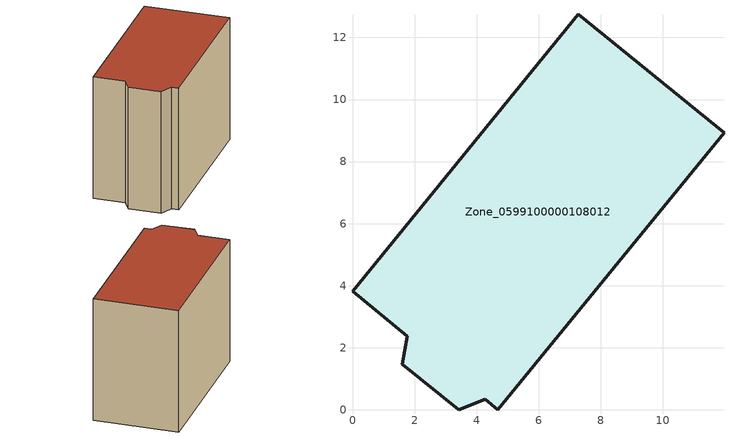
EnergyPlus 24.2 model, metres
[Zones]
Zone_0599100000108012
 floor ground (C_G): 7.28,12.75 11.97,8.93 4.69,0.01 4.28,0.34 3.42,0 1.61,1.47 1.77,2.38 0,3.82 z0
 wall outside (C_F): 1.77,2.38 1.61,1.47 3.42,0 4.28,0.34 4.69,0.01 11.97,8.93 7.28,12.75 0,3.82 1.77,2.38 z0:9.07
 roof outside (C_R): 7.28,12.75 0,3.82 1.77,2.38 1.61,1.47 3.42,0 4.28,0.34 4.69,0.01 11.97,8.93 z9.07
[BUILDING]
Pand.0599100000108012: North Axis=0; Terrain=City; Loads Convergence Tolerance Value=0.04; Temperature Convergence Tolerance Value=0.4; Solar Distribution=FullExterior; Maximum Number of Warmup Days=25; Minimum Number of Warmup Days=1
[Site:Location]
Rotterdam.The.Hague.AP_ZH_NLD Design_Conditions: Latitude=51.96; Longitude=4.45; Time Zone=1; Elevation=-4.5
[SITE:GROUNDTEMPERATURE:BUILDINGSURFACE]
18, 18, 18, 18, 18, 18, 18, 18, 18, 18, 18, 18
[MATERIAL] Thermal Absorptance=0.9; Solar Absorptance=0.7; Visible Absorptance=0.7
Name | Roughness | Thickness | Conductivity | Density | Specific Heat
G.TI.1946 | MediumSmooth | 0.15 | 1 | 540 | 1210
F.TI.1946 | Rough | 0.3 | 0.857143 | 1920 | 840
R.TI.1946 | MediumRough | 0.2 | 0.1 | 1500 | 1000
[CONSTRUCTION]
C_G: G.TI.1946
C_F: F.TI.1946
C_R: R.TI.1946
[ZONE]
Zone_0599100000108012: Type=1; Multiplier=1; Ceiling Height=Autocalculate; Volume=Autocalculate; Floor Area=autocalculate; Part of Total Floor Area=Yes
[ZONEINFILTRATION:DESIGNFLOWRATE]
Infil_Zone_0599100000108012: Zone or ZoneList or Space or SpaceList=Zone_0599100000108012; Schedule=AlwaysOn; Design Flow Rate Calculation Method=Flow/Area; Flow Rate per Floor Area=0.003; Constant Term Coefficient=1; Temperature Term Coefficient=0; Velocity Term Coefficient=0; Velocity Squared Term Coefficient=0
[HVACTEMPLATE:ZONE:IDEALLOADSAIRSYSTEM]
Zone_0599100000108012: Maximum Heating Supply Air Temperature=50; Minimum Cooling Supply Air Temperature=13; Maximum Heating Supply Air Humidity Ratio=0.0156; Minimum Cooling Supply Air Humidity Ratio=0.0077; Heating Limit=NoLimit; Cooling Limit=NoLimit; Dehumidification Control Type=ConstantSensibleHeatRatio; Cooling Sensible Heat Ratio=0.7; Dehumidification Setpoint=60; Humidification Control Type=None; Humidification Setpoint=30; Outdoor Air Method=None; Outdoor Air Flow Rate per Person=0.00944; Outdoor Air Flow Rate per Zone Floor Area=0; Outdoor Air Flow Rate per Zone=0; Demand Controlled Ventilation Type=None; Outdoor Air Economizer Type=NoEconomizer; Heat Recovery Type=None; Sensible Heat Recovery Effectiveness=0.7; Latent Heat Recovery Effectiveness=0.65
[ZONECONTROL:THERMOSTAT]
ThermostatControl_Zone_0599100000108012: Zone or ZoneList=Zone_0599100000108012; Control Type Schedule=DualSetpointControlType; Control 1=Thermostat_Zone_0599100000108012; Temperature Difference Between Cutout And Setpoint=0
[THERMOSTATSETPOINT:DUALSETPOINT]
Thermostat_Zone_0599100000108012: Heating Setpoint Temperature Schedule=HeatingSetpoint_Zone_0599100000108012; Cooling Setpoint Temperature Schedule=CoolingSetpoint_Zone_0599100000108012
[SCHEDULE:COMPACT]
HeatingSetpoint_Zone_0599100000108012: Through: 12/31, For: AllDays, Until: 24:00, 21
CoolingSetpoint_Zone_0599100000108012: Through: 12/31, For: AllDays, Until: 24:00, 24
DualSetpointControlType: Through: 12/31, For: AllDays, Until: 24:00, 4
AlwaysOn: Through: 12/31, For: AllDays, Until: 24:00, 1
